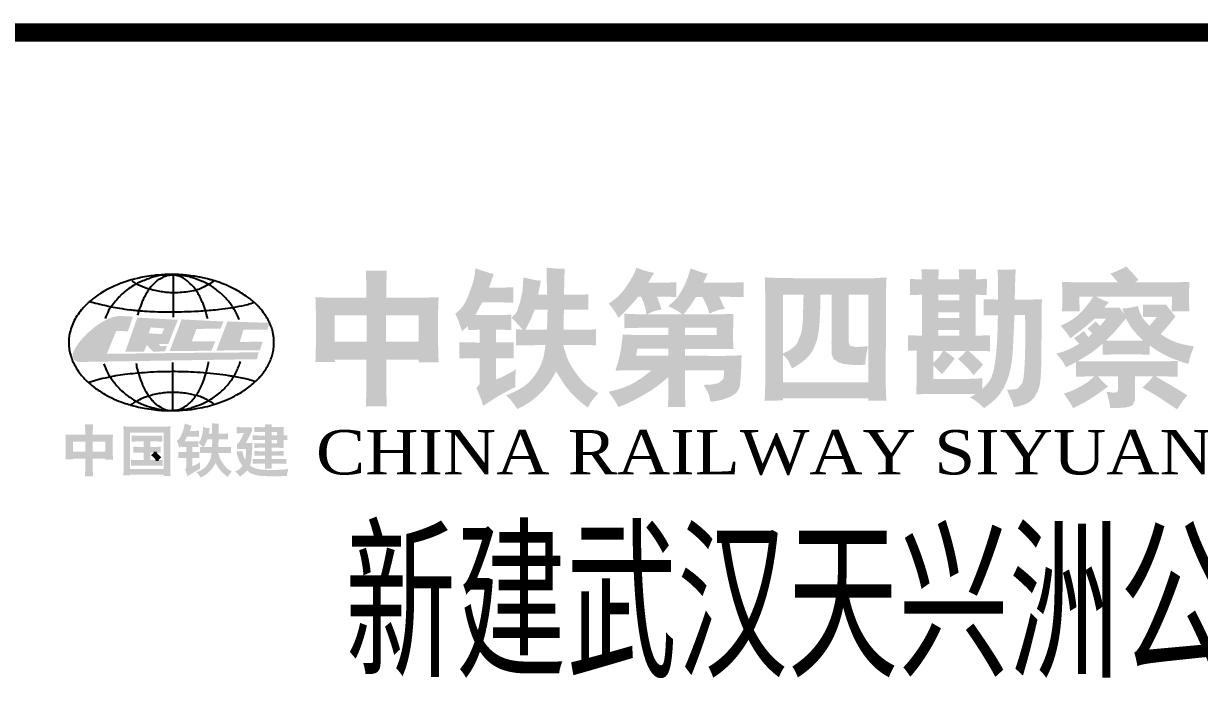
# Model space of a CAD drawing. Header units: millimetres. Extents: x 127 to 2034, y 513 to 812.
# Drawn here: x 1898.25 to 1930.56, y 546.82 to 565.13 of the extents above; entities that cross this region are included whole.
import ezdxf
from ezdxf.enums import TextEntityAlignment as Align

# ---------------------------------------------------------------- set-up
doc = ezdxf.new("R2010")
doc.units = ezdxf.units.MM
doc.layers.add('Title$0$0-CART-SITE', color=140, linetype='Continuous')
doc.styles.add('文字', font='ttt.shx', dxfattribs={"width": 0.8, "bigfont": 'rsdhz.shx'})
doc.styles.add('样式 1', font='TIMES.TTF', dxfattribs={"height": 300})

# ---------------------------------------------------------------- blocks, each defined once
blk = doc.blocks.new('新块6')
at = {"layer": 'Title$0$0-CART-SITE'}
for color, points in [(7, [(36.132, -6.858), (35.664, -6.871), (34.639, -6.87), (34.735, -6.803), (34.642, -6.693), (34.625, -6.675), (34.546, -6.591), (34.4, -6.435), (34.301, -6.486), (34.127, -6.566), (34.075, -6.588), (33.988, -6.622), (33.958, -6.634), (34.014, -6.691), (34.048, -6.728), (34.076, -6.761), (34.128, -6.822), (34.169, -6.871), (33.092, -6.87), (32.718, -6.861), (32.632, -6.858), (32.64, -7.078), (32.642, -7.095), (32.641, -7.463), (32.639, -7.505), (32.637, -7.555), (32.634, -7.604), (32.632, -7.661), (32.632, -7.663), (32.632, -7.667), (33.121, -7.667), (33.111, -7.449), (33.111, -7.268), (35.652, -7.268), (35.652, -7.455), (35.652, -7.459), (35.65, -7.504), (35.647, -7.554), (35.647, -7.563), (35.642, -7.665), (35.642, -7.667), (36.132, -7.667), (36.124, -7.459), (36.124, -7.103)]), (7, [(22.034, -6.864), (21.805, -6.877), (21.57, -6.875), (21.291, -6.874), (21.27, -6.875), (21.259, -6.875), (21.272, -6.853), (21.295, -6.817), (21.32, -6.776), (21.341, -6.743), (21.367, -6.701), (21.403, -6.645), (21.425, -6.61), (21.341, -6.592), (21.281, -6.58), (21.19, -6.554), (21.142, -6.541), (21.117, -6.535), (21.077, -6.519), (20.984, -6.483), (20.937, -6.465), (20.882, -6.615), (20.778, -6.807), (20.59, -7.084), (20.524, -7.158), (20.508, -7.178), (20.488, -7.202), (20.482, -7.208), (20.472, -7.217), (20.456, -7.232), (20.447, -7.24), (20.434, -7.254), (20.427, -7.261), (20.418, -7.269), (20.41, -7.276), (20.396, -7.29), (20.387, -7.298), (20.358, -7.32), (20.352, -7.325), (20.34, -7.334), (20.333, -7.34), (20.33, -7.342), (20.326, -7.346), (20.31, -7.357), (20.297, -7.367), (20.277, -7.381), (20.261, -7.393), (20.224, -7.419), (20.174, -7.456), (20.269, -7.567), (20.337, -7.66), (20.358, -7.69), (20.406, -7.781), (20.446, -7.847), (20.625, -7.674), (20.875, -7.399), (20.984, -7.267), (21.07, -7.266), (21.118, -7.379), (21.134, -7.416), (21.134, -7.417), (21.137, -7.426), (21.142, -7.442), (21.147, -7.458), (21.148, -7.463), (21.152, -7.475), (21.161, -7.505), (21.168, -7.525), (21.172, -7.536), (21.174, -7.544), (21.176, -7.552), (21.177, -7.554), (21.177, -7.555), (21.18, -7.564), (21.182, -7.569), (21.186, -7.585), (21.187, -7.591), (21.204, -7.715), (21.21, -7.75), (21.24, -7.75), (21.306, -7.715), (21.353, -7.691), (21.377, -7.681), (21.419, -7.664), (21.444, -7.658), (21.589, -7.623), (21.63, -7.613), (21.506, -7.265), (21.822, -7.265), (22.014, -7.273), (22.033, -7.274)]), (7, [(23.888, -6.869), (23.476, -6.878), (22.984, -6.879), (22.85, -6.878), (22.778, -6.879), (22.794, -6.845), (22.82, -6.792), (22.845, -6.739), (22.869, -6.691), (22.884, -6.659), (22.888, -6.65), (22.891, -6.644), (22.893, -6.64), (22.895, -6.637), (22.896, -6.634), (22.896, -6.634), (22.87, -6.628), (22.814, -6.616), (22.765, -6.605), (22.731, -6.594), (22.654, -6.57), (22.498, -6.511), (22.429, -6.482), (22.395, -6.587), (22.349, -6.735), (22.312, -6.829), (22.284, -6.901), (22.272, -6.923), (22.252, -6.962), (22.193, -7.078), (22.163, -7.127), (22.089, -7.248), (22.057, -7.287), (21.992, -7.364), (21.959, -7.396), (21.915, -7.433), (21.858, -7.482), (21.826, -7.509), (21.811, -7.524), (21.893, -7.563), (21.948, -7.593), (22.027, -7.629), (22.06, -7.65), (22.106, -7.678), (22.141, -7.708), (22.19, -7.748), (22.238, -7.749), (22.273, -7.703), (22.376, -7.567), (22.419, -7.51), (22.456, -7.461), (22.571, -7.272), (22.749, -7.27), (22.84, -7.441), (22.873, -7.519), (22.892, -7.562), (22.937, -7.71), (22.945, -7.732), (23.059, -7.679), (23.119, -7.656), (23.184, -7.633), (23.269, -7.613), (23.368, -7.6), (23.32, -7.497), (23.213, -7.265), (23.888, -7.272)]), (7, [(34.389, -7.866), (34.341, -7.746), (34.337, -7.739), (34.302, -7.689), (34.215, -7.565), (33.794, -7.565), (33.809, -7.546), (33.918, -7.414), (33.909, -7.411), (33.897, -7.407), (33.875, -7.399), (33.797, -7.369), (33.745, -7.35), (33.578, -7.268), (33.482, -7.268), (33.403, -7.394), (33.307, -7.519), (33.286, -7.546), (33.173, -7.675), (33.065, -7.779), (32.93, -7.883), (32.808, -7.958), (32.778, -7.975), (32.776, -7.977), (32.614, -8.057), (32.601, -8.063), (32.598, -8.064), (32.597, -8.065), (32.688, -8.171), (32.767, -8.268), (32.822, -8.347), (32.862, -8.406), (32.925, -8.362), (33.173, -8.173), (33.295, -8.074), (33.489, -7.907), (33.531, -7.866), (33.842, -7.866), (33.841, -7.866), (33.794, -7.932), (33.765, -7.966), (33.724, -8.015), (33.679, -8.069), (33.678, -8.068), (33.659, -8.049), (33.652, -8.043), (33.633, -8.025), (33.572, -7.966), (33.549, -7.944), (33.519, -7.975), (33.48, -8.015), (33.47, -8.024), (33.438, -8.051), (33.328, -8.143), (33.395, -8.208), (33.462, -8.273), (33.448, -8.287), (33.422, -8.311), (33.381, -8.35), (33.352, -8.376), (33.345, -8.365), (33.232, -8.207), (33.113, -8.304), (32.959, -8.404), (32.96, -8.405), (32.961, -8.406), (32.962, -8.407), (32.976, -8.42), (32.983, -8.427), (32.986, -8.43), (33.022, -8.47), (33.093, -8.549), (33.103, -8.56), (33.097, -8.564), (32.947, -8.65), (32.846, -8.701), (32.799, -8.725), (32.742, -8.745), (32.664, -8.777), (32.479, -8.827), (32.55, -8.916), (32.585, -8.959), (32.602, -8.982), (32.67, -9.073), (32.736, -9.205), (32.751, -9.198), (32.892, -9.127), (33.021, -9.06), (33.061, -9.039), (33.072, -9.033), (33.116, -9.006), (33.302, -8.893), (33.414, -8.823), (33.529, -8.739), (33.602, -8.678), (33.717, -8.584), (33.749, -8.554), (33.836, -8.478), (33.97, -8.343), (34.028, -8.284), (34.132, -8.167)]), (7, [(23.604, -7.738), (23.411, -7.744), (23.256, -7.748), (22.402, -7.749), (22.238, -7.749), (22.19, -7.748), (22.015, -7.748), (21.539, -7.75), (21.268, -7.75), (21.241, -7.75), (21.21, -7.75), (21.036, -7.75), (20.751, -7.739), (20.61, -7.732), (20.61, -7.909), (20.61, -8.131), (21.018, -8.12), (21.815, -8.12), (22.272, -8.12), (22.272, -8.12), (23.147, -8.119), (23.596, -8.128)]), (7, [(35.339, -8.296), (35.189, -8.179), (35.038, -8.061), (35.004, -8.027), (34.97, -7.994), (34.936, -7.961), (34.93, -7.954), (34.922, -7.945), (34.835, -7.828), (34.807, -7.768), (34.755, -7.657), (34.735, -7.589), (34.715, -7.521), (34.651, -7.536), (34.588, -7.552), (34.517, -7.565), (34.446, -7.578), (34.368, -7.583), (34.289, -7.589), (34.341, -7.746), (34.365, -7.806), (34.389, -7.866), (34.397, -7.878), (34.404, -7.891), (34.435, -7.948), (34.504, -8.066), (34.538, -8.115), (34.543, -8.122), (34.568, -8.158), (34.62, -8.223), (34.647, -8.252), (34.666, -8.272), (34.721, -8.331), (34.795, -8.405), (34.869, -8.478), (35.042, -8.605), (35.155, -8.685), (35.262, -8.754), (35.391, -8.831), (35.537, -8.907), (35.729, -8.988), (35.907, -9.052), (36.104, -9.115), (36.136, -8.978), (36.178, -8.839), (36.218, -8.736), (36.252, -8.632), (35.969, -8.577), (35.803, -8.533), (35.637, -8.467), (35.525, -8.409)]), (7, [(35.748, -7.812), (35.746, -7.809), (35.705, -7.757), (35.493, -7.487), (35.085, -7.487), (34.855, -7.479), (34.855, -7.822), (35.24, -7.822), (35.166, -7.915), (35.098, -7.993), (35.038, -8.061), (35.341, -8.297), (35.343, -8.295), (35.35, -8.288), (35.376, -8.257), (35.575, -8.03)]), (1, [(9.365, -8.492), (8.723, -8.488), (8.848, -8.15), (9.509, -8.144), (9.588, -7.947), (8.442, -7.889), (8.111, -8.76), (9.26, -8.75), (9.355, -8.518)]), (1, [(10.593, -8.735), (9.395, -8.746), (9.7, -7.945), (10.847, -7.985), (10.801, -8.174), (10.138, -8.175), (10.036, -8.512), (10.671, -8.497)]), (7, [(21.522, -9.714), (21.551, -9.692), (21.587, -9.664), (21.636, -9.626), (21.759, -9.525), (21.817, -9.478), (21.816, -8.885), (20.927, -8.885), (20.938, -8.834), (20.966, -8.696), (21.816, -8.695), (21.815, -8.316), (21.012, -8.317), (20.79, -8.313), (20.667, -8.309), (20.564, -8.306), (20.536, -8.534), (20.52, -8.652), (20.506, -8.74), (20.489, -8.828), (20.477, -8.897), (20.459, -8.969), (20.421, -9.106), (20.374, -9.251), (20.363, -9.296), (20.745, -9.288), (21.299, -9.287), (21.354, -9.286), (21.295, -9.335), (21.208, -9.406), (21.077, -9.501), (20.978, -9.564), (20.892, -9.62), (20.835, -9.65), (20.733, -9.704), (20.681, -9.723), (20.609, -9.755), (20.525, -9.785), (20.409, -9.822), (20.22, -9.868), (20.174, -9.878), (20.224, -9.952), (20.289, -10.044), (20.361, -10.153), (20.372, -10.169), (20.38, -10.185), (20.409, -10.24), (20.427, -10.272), (20.431, -10.281), (20.436, -10.291), (20.439, -10.295), (20.44, -10.298), (20.442, -10.3), (20.442, -10.3), (20.443, -10.3), (20.483, -10.285), (20.538, -10.264), (20.569, -10.253), (20.609, -10.235), (20.719, -10.186), (20.873, -10.109), (21.023, -10.029), (21.15, -9.956), (21.223, -9.914), (21.37, -9.822), (21.495, -9.736)]), (7, [(22.277, -8.315), (22.277, -8.703), (22.273, -8.882), (22.273, -9.286), (22.273, -9.802), (22.273, -10.005), (22.276, -10.069), (22.277, -10.099), (22.279, -10.144), (22.28, -10.176), (22.281, -10.182), (22.281, -10.187), (22.281, -10.192), (22.283, -10.23), (22.283, -10.234), (22.283, -10.238), (22.283, -10.242), (22.284, -10.246), (22.284, -10.249), (22.286, -10.3), (22.262, -10.3), (22.2, -10.3), (22.026, -10.302), (21.802, -10.3), (21.802, -10.3), (21.802, -10.299), (21.802, -10.298), (21.802, -10.297), (21.803, -10.296), (21.803, -10.295), (21.803, -10.295), (21.803, -10.294), (21.803, -10.293), (21.803, -10.293), (21.803, -10.292), (21.803, -10.29), (21.804, -10.262), (21.809, -10.162), (21.815, -10.042), (21.819, -9.652), (21.817, -9.478), (21.816, -8.885), (21.816, -8.695), (21.815, -8.316), (21.815, -8.12), (22.272, -8.12)]), (7, [(23.592, -8.322), (23.596, -8.128), (23.147, -8.119), (23.146, -8.316), (22.277, -8.315), (22.277, -8.703), (23.405, -8.702), (23.6, -8.703)]), (7, [(33.836, -8.478), (33.749, -8.554), (33.749, -8.861), (33.75, -8.861), (34.068, -8.851), (34.771, -8.852), (35.042, -8.861), (35.042, -8.604), (34.869, -8.478)]), (7, [(23.827, -8.878), (23.25, -8.895), (22.443, -8.885), (22.273, -8.882), (22.273, -9.286), (23.106, -9.286), (23.326, -9.285), (23.348, -9.285), (23.347, -9.287), (23.343, -9.422), (23.334, -9.475), (23.326, -9.526), (23.303, -9.546), (23.23, -9.611), (23.206, -9.634), (23.162, -9.649), (23.105, -9.66), (22.994, -9.68), (22.854, -9.686), (22.785, -9.69), (22.809, -9.731), (22.828, -9.765), (22.848, -9.802), (22.865, -9.832), (22.886, -9.87), (22.895, -9.886), (22.906, -9.911), (22.919, -9.94), (22.927, -9.958), (22.936, -9.994), (22.941, -10.014), (22.953, -10.059), (22.961, -10.092), (22.966, -10.112), (22.976, -10.147), (22.979, -10.158), (23.012, -10.152), (23.042, -10.147), (23.102, -10.137), (23.123, -10.134), (23.175, -10.123), (23.254, -10.108), (23.304, -10.097), (23.33, -10.087), (23.409, -10.058), (23.494, -10.027), (23.542, -10.005), (23.678, -9.915), (23.769, -9.767), (23.781, -9.708), (23.797, -9.558), (23.818, -9.221)]), (7, [(35.138, -9.453), (35.132, -9.461), (35.06, -9.547), (34.999, -9.616), (34.841, -9.763), (34.93, -9.814), (35.116, -9.92), (35.202, -9.971), (35.381, -10.087), (35.763, -10.343), (35.792, -10.363), (35.801, -10.35), (35.805, -10.344), (35.81, -10.336), (35.817, -10.326), (35.955, -10.127), (36.076, -9.975), (36.063, -9.968), (35.855, -9.84), (35.667, -9.727), (35.282, -9.501), (35.2, -9.453), (35.21, -9.453), (35.396, -9.454), (35.806, -9.467), (35.807, -9.03), (35.393, -9.046), (33.05, -9.046), (33.061, -9.039), (33.021, -9.06), (33.021, -9.468), (33.414, -9.453), (33.525, -9.453), (33.364, -9.593), (33.326, -9.622), (33.248, -9.669), (33.144, -9.73), (33.007, -9.804), (32.871, -9.865), (32.682, -9.927), (32.729, -9.996), (32.854, -10.18), (32.889, -10.24), (32.939, -10.329), (32.967, -10.314), (33.028, -10.283), (33.089, -10.252), (33.274, -10.159), (33.377, -10.097), (33.396, -10.084), (33.488, -10.025), (33.554, -9.98), (33.75, -9.842), (33.896, -9.736), (33.794, -9.642), (33.793, -9.641), (33.779, -9.627), (33.768, -9.616), (33.736, -9.586), (33.735, -9.585), (33.732, -9.582), (33.728, -9.577), (33.724, -9.573), (33.719, -9.567), (33.689, -9.533), (33.617, -9.453), (33.62, -9.453), (34.169, -9.453), (34.638, -9.453), (34.638, -9.453)]), (7, [(34.638, -9.453), (34.169, -9.453), (34.169, -9.847), (34.139, -9.893), (34.042, -9.903), (33.852, -9.877), (33.852, -9.877), (33.854, -9.884), (33.888, -9.997), (33.936, -10.174), (33.949, -10.267), (33.958, -10.328), (33.969, -10.328), (34.108, -10.327), (34.159, -10.327), (34.264, -10.32), (34.339, -10.315), (34.341, -10.315), (34.365, -10.311), (34.476, -10.292), (34.479, -10.291), (34.495, -10.284), (34.574, -10.25), (34.638, -10.112)]), (7, [(10.326, -11.055), (10.383, -10.927), (10.36, -10.853), (10.118, -10.853), (9.95, -10.852), (9.95, -11.02), (10.079, -11.017), (10.153, -11.017), (10.092, -11.141), (10.063, -11.196), (10.034, -11.245), (10.014, -11.272), (9.966, -11.317), (9.966, -11.451), (10.208, -11.451), (10.208, -11.493), (10.207, -11.567), (10.201, -11.673), (10.193, -11.728), (10.191, -11.745), (10.17, -11.713), (10.141, -11.644), (10.121, -11.578), (10.114, -11.514), (9.95, -11.514), (9.961, -11.593), (9.982, -11.672), (10.011, -11.751), (10.03, -11.788), (10.053, -11.829), (10.092, -11.889), (10.115, -11.919), (10.071, -11.966), (10.021, -12.013), (9.987, -12.035), (9.919, -12.071), (9.977, -12.13), (10.046, -12.213), (10.081, -12.186), (10.133, -12.146), (10.158, -12.124), (10.237, -12.043), (10.293, -12.088), (10.322, -12.109), (10.365, -12.131), (10.46, -12.165), (10.553, -12.184), (10.64, -12.194), (10.818, -12.202), (10.971, -12.204), (11.012, -12.204), (11.336, -12.197), (11.341, -12.136), (11.351, -12.081), (11.376, -11.999), (11.29, -12.012), (11.169, -12.023), (11.032, -12.03), (10.915, -12.032), (10.744, -12.025), (10.639, -12.018), (10.626, -12.017), (10.56, -12.009), (10.553, -12.007), (10.488, -11.991), (10.426, -11.969), (10.369, -11.939), (10.32, -11.902), (10.33, -11.866), (10.352, -11.779), (10.368, -11.647), (10.372, -11.585), (10.38, -11.47), (10.383, -11.282), (10.293, -11.286), (10.207, -11.286)]), (7, [(7.579, -11.246), (7.778, -11.246), (7.911, -11.253), (7.911, -11.085), (7.769, -11.089), (7.202, -11.089), (7.071, -11.085), (7.071, -11.251), (7.202, -11.246), (7.398, -11.246), (7.398, -11.394), (7.242, -11.394), (7.11, -11.391), (7.11, -11.555), (7.241, -11.551), (7.398, -11.551), (7.398, -11.754), (7.186, -11.754), (7.051, -11.75), (7.051, -11.911), (7.184, -11.907), (7.781, -11.907), (7.922, -11.911), (7.922, -11.75), (7.808, -11.754), (7.808, -11.754), (7.728, -11.754), (7.579, -11.754), (7.579, -11.551), (7.684, -11.551), (7.684, -11.552), (7.753, -11.551), (7.867, -11.557), (7.867, -11.391), (7.769, -11.394), (7.579, -11.394)]), (7, [(7.789, -11.59), (7.775, -11.576), (7.753, -11.551), (7.684, -11.552), (7.684, -11.552), (7.679, -11.556), (7.678, -11.556), (7.678, -11.557), (7.652, -11.581), (7.652, -11.581), (7.599, -11.62), (7.636, -11.653), (7.66, -11.674), (7.696, -11.711), (7.728, -11.754), (7.808, -11.754), (7.834, -11.726), (7.879, -11.678), (7.877, -11.677), (7.871, -11.671), (7.86, -11.659), (7.853, -11.652), (7.85, -11.65), (7.847, -11.646), (7.842, -11.641), (7.838, -11.638)])]:
    blk.add_hatch(color=color, dxfattribs=at).paths.add_polyline_path(points)
h = blk.add_hatch(color=7, dxfattribs=at)
h.paths.add_polyline_path([(13.505, -6.546), (13.517, -7.019), (13.52, -7.292), (12.531, -7.293), (12.118, -7.277), (12.129, -7.67), (12.13, -8.587), (12.118, -9.059), (12.656, -9.059), (12.646, -8.997), (13.52, -8.997), (13.52, -9.822), (13.502, -10.282), (14.08, -10.284), (14.063, -9.838), (14.061, -8.997), (14.956, -8.997), (14.95, -9.065), (15.502, -9.065), (15.488, -8.586), (15.488, -7.675), (15.502, -7.277), (15.072, -7.293), (14.061, -7.293), (14.064, -7.003), (14.077, -6.546)])
h.paths.add_polyline_path([(14.061, -7.78), (14.956, -7.78), (14.956, -8.497), (14.061, -8.497)], flags=16)
h.paths.add_polyline_path([(12.646, -7.78), (13.521, -7.78), (13.521, -8.497), (12.646, -8.497)], flags=16)
h = blk.add_hatch(color=7, dxfattribs=at)
h.paths.add_polyline_path([(17.555, -7.004), (17.323, -7.013), (16.93, -7.014), (16.889, -7.014), (16.935, -6.881), (16.971, -6.77), (17.01, -6.659), (17.016, -6.644), (16.934, -6.62), (16.851, -6.597), (16.774, -6.571), (16.697, -6.548), (16.613, -6.516), (16.562, -6.497), (16.517, -6.479), (16.511, -6.525), (16.5, -6.616), (16.492, -6.662), (16.484, -6.705), (16.473, -6.768), (16.466, -6.804), (16.452, -6.851), (16.435, -6.909), (16.417, -6.967), (16.402, -7.008), (16.339, -7.182), (16.285, -7.311), (16.194, -7.493), (16.131, -7.573), (16.071, -7.644), (15.96, -7.731), (16.039, -7.905), (16.145, -8.209), (16.146, -8.21), (16.314, -8.074), (16.312, -8.18), (16.633, -8.174), (16.634, -8.526), (16.072, -8.517), (16.072, -8.963), (16.086, -8.963), (16.631, -8.959), (16.631, -9.606), (16.624, -9.673), (16.574, -9.734), (16.542, -9.773), (16.684, -10.125), (16.723, -10.268), (16.912, -10.144), (17.123, -10.009), (17.487, -9.81), (17.615, -9.744), (17.613, -9.665), (17.609, -9.504), (17.625, -9.256), (17.522, -9.327), (17.371, -9.407), (17.186, -9.504), (17.079, -9.54), (17.076, -8.957), (17.566, -8.96), (17.568, -8.518), (17.081, -8.52), (17.078, -8.174), (17.496, -8.177), (17.498, -7.756), (17.282, -7.769), (16.773, -7.769), (16.513, -7.769), (16.699, -7.42), (17.214, -7.421), (17.555, -7.431)])
h.paths.add_polyline_path([(19.617, -7.2), (19.428, -7.21), (18.945, -7.208), (18.953, -6.986), (18.961, -6.66), (18.965, -6.495), (18.887, -6.493), (18.82, -6.492), (18.751, -6.49), (18.635, -6.483), (18.513, -6.469), (18.473, -6.465), (18.473, -6.547), (18.473, -6.702), (18.474, -6.868), (18.486, -7.206), (18.239, -7.205), (18.267, -7.061), (18.314, -6.821), (18.272, -6.819), (18.174, -6.812), (18.059, -6.788), (17.831, -6.734), (17.83, -6.738), (17.83, -6.75), (17.83, -6.75), (17.83, -6.752), (17.828, -6.781), (17.823, -6.862), (17.819, -6.928), (17.807, -7.108), (17.741, -7.415), (17.671, -7.632), (17.642, -7.684), (17.62, -7.723), (17.607, -7.737), (17.511, -7.846), (17.581, -7.919), (17.689, -8.031), (17.773, -8.13), (17.808, -8.17), (17.624, -8.16), (17.626, -8.602), (18.43, -8.595), (18.442, -8.594), (18.419, -8.738), (18.396, -8.87), (18.373, -8.979), (18.313, -9.138), (18.276, -9.209), (18.229, -9.299), (18.205, -9.335), (18.134, -9.446), (17.979, -9.624), (17.842, -9.737), (17.636, -9.857), (17.432, -9.95), (17.353, -9.969), (17.406, -10.025), (17.452, -10.068), (17.49, -10.113), (17.549, -10.187), (17.573, -10.216), (17.615, -10.281), (17.656, -10.344), (17.662, -10.352), (17.667, -10.35), (17.67, -10.349), (17.676, -10.346), (17.683, -10.343), (17.689, -10.34), (17.692, -10.339), (17.702, -10.334), (17.705, -10.333), (17.717, -10.327), (17.733, -10.319), (17.736, -10.318), (17.741, -10.315), (17.75, -10.311), (17.783, -10.293), (17.877, -10.245), (17.937, -10.206), (17.998, -10.167), (18.051, -10.134), (18.122, -10.077), (18.152, -10.051), (18.214, -9.998), (18.232, -9.983), (18.251, -9.963), (18.267, -9.948), (18.301, -9.913), (18.327, -9.888), (18.366, -9.847), (18.388, -9.824), (18.431, -9.773), (18.486, -9.706), (18.512, -9.676), (18.527, -9.653), (18.59, -9.565), (18.631, -9.493), (18.687, -9.397), (18.728, -9.319), (18.784, -9.407), (18.857, -9.521), (18.965, -9.688), (18.987, -9.722), (19.075, -9.829), (19.127, -9.896), (19.284, -10.055), (19.406, -10.16), (19.569, -10.291), (19.602, -10.315), (19.606, -10.309), (19.615, -10.293), (19.623, -10.278), (19.641, -10.246), (19.658, -10.215), (19.665, -10.201), (19.674, -10.188), (19.708, -10.14), (19.762, -10.065), (19.785, -10.04), (19.808, -10.013), (19.834, -9.983), (19.852, -9.963), (19.876, -9.933), (19.889, -9.917), (19.874, -9.907), (19.825, -9.876), (19.699, -9.798), (19.68, -9.788), (19.669, -9.779), (19.623, -9.744), (19.562, -9.699), (19.549, -9.686), (19.521, -9.657), (19.448, -9.584), (19.426, -9.559), (19.371, -9.49), (19.306, -9.406), (19.232, -9.301), (19.157, -9.188), (19.125, -9.129), (19.096, -9.085), (19.049, -8.98), (19.034, -8.949), (19.023, -8.916), (18.991, -8.814), (18.943, -8.661), (18.925, -8.593), (18.995, -8.594), (19.312, -8.595), (19.697, -8.597), (19.827, -8.603), (19.827, -8.584), (19.827, -8.161), (19.733, -8.166), (19.593, -8.173), (19.461, -8.172), (19.126, -8.173), (18.936, -8.174), (18.945, -7.623), (19.148, -7.623), (19.378, -7.623), (19.491, -7.623), (19.617, -7.625)])
h.paths.add_polyline_path([(18.141, -7.621), (18.496, -7.622), (18.481, -8.171), (17.884, -8.171), (17.938, -8.073), (17.992, -7.973), (18.031, -7.9), (18.08, -7.782), (18.126, -7.66)], flags=16)
h = blk.add_hatch(color=7, dxfattribs=at)
h.paths.add_polyline_path([(25.287, -6.755), (24.856, -6.75), (24.632, -6.742), (24.466, -6.733), (24.477, -7.167), (24.479, -7.218), (24.484, -9.087), (24.482, -9.581), (24.462, -10.129), (24.963, -10.116), (24.964, -10.058), (27.305, -10.06), (27.309, -10.126), (27.806, -10.126), (27.8, -10.011), (27.783, -9.563), (27.792, -8.617), (27.793, -7.867), (27.794, -7.509), (27.799, -7.045), (27.809, -6.734), (27.417, -6.76), (26.514, -6.758)])
h.paths.add_polyline_path([(25.531, -7.208), (25.519, -7.643), (25.511, -7.911), (25.502, -8.029), (25.477, -8.212), (25.442, -8.332), (25.364, -8.52), (25.324, -8.583), (25.273, -8.642), (25.192, -8.702), (25.151, -8.733), (25.124, -8.748), (25.075, -8.773), (24.964, -8.828), (24.965, -8.867), (25.016, -8.916), (25.06, -8.959), (25.075, -8.973), (25.098, -9.009), (25.11, -9.028), (25.114, -9.032), (25.173, -9.152), (25.214, -9.237), (25.287, -9.196), (25.401, -9.124), (25.485, -9.065), (25.577, -8.992), (25.661, -8.91), (25.715, -8.84), (25.766, -8.773), (25.794, -8.719), (25.83, -8.64), (25.86, -8.563), (25.904, -8.437), (25.927, -8.328), (25.938, -8.268), (25.954, -8.153), (25.963, -8.059), (25.966, -8.025), (25.973, -7.913), (25.986, -7.657), (25.992, -7.454), (25.994, -7.207), (26.301, -7.207), (26.303, -7.917), (26.298, -8.542), (26.3, -8.808), (26.301, -8.84), (26.356, -8.983), (26.507, -9.078), (26.631, -9.112), (26.697, -9.119), (26.809, -9.135), (26.962, -9.141), (27.126, -9.139), (27.222, -9.136), (27.226, -9.109), (27.228, -9.08), (27.232, -9.041), (27.238, -8.976), (27.241, -8.962), (27.242, -8.953), (27.244, -8.939), (27.245, -8.929), (27.246, -8.92), (27.251, -8.889), (27.253, -8.877), (27.255, -8.863), (27.256, -8.854), (27.257, -8.848), (27.259, -8.835), (27.262, -8.821), (27.267, -8.797), (27.273, -8.767), (27.283, -8.722), (27.291, -8.677), (27.301, -8.627), (27.278, -8.629), (27.234, -8.632), (27.185, -8.636), (27.152, -8.638), (27.125, -8.64), (27.084, -8.642), (27.014, -8.644), (26.97, -8.646), (26.953, -8.645), (26.948, -8.644), (26.906, -8.635), (26.844, -8.621), (26.805, -8.613), (26.804, -8.608), (26.772, -8.522), (26.767, -8.508), (26.768, -8.443), (26.768, -8.353), (26.769, -8.16), (26.77, -7.854), (26.767, -7.205), (27.31, -7.207), (27.309, -7.219), (27.31, -7.286), (27.31, -7.367), (27.309, -7.459), (27.309, -7.562), (27.309, -7.636), (27.308, -7.763), (27.309, -8.653), (27.309, -9.615), (27.309, -9.616), (24.963, -9.616), (24.963, -8.731), (24.963, -7.206)], flags=16)
h = blk.add_hatch(color=7, dxfattribs=at)
h.paths.add_polyline_path([(30.567, -6.778), (30.263, -6.786), (30.274, -6.514), (29.796, -6.514), (29.808, -6.786), (29.312, -6.787), (29.237, -6.786), (29.238, -6.705), (29.246, -6.513), (28.77, -6.514), (28.781, -6.787), (28.452, -6.779), (28.453, -7.22), (28.467, -7.22), (28.782, -7.21), (28.782, -8.333), (28.637, -8.333), (28.397, -8.324), (28.397, -8.751), (28.44, -8.75), (28.636, -8.743), (28.636, -9.145), (28.635, -9.673), (28.628, -9.949), (28.935, -9.941), (30.259, -9.941), (30.257, -9.943), (30.107, -10.035), (30.107, -10.036), (30.11, -10.038), (30.227, -10.107), (30.333, -10.185), (30.494, -10.328), (30.681, -10.191), (30.711, -10.162), (30.723, -10.152), (30.748, -10.129), (30.816, -10.067), (30.88, -9.993), (30.924, -9.94), (30.94, -9.916), (30.974, -9.864), (31.012, -9.806), (31.03, -9.772), (31.052, -9.725), (31.077, -9.674), (31.097, -9.627), (31.112, -9.596), (31.116, -9.586), (31.12, -9.577), (31.125, -9.562), (31.175, -9.422), (31.217, -9.244), (31.256, -9.003), (31.272, -8.85), (31.279, -8.752), (31.282, -8.71), (31.285, -8.666), (31.286, -8.643), (31.327, -7.772), (31.616, -7.772), (31.617, -7.8), (31.618, -7.827), (31.624, -8.072), (31.627, -8.436), (31.612, -8.98), (31.597, -9.283), (31.59, -9.344), (31.584, -9.399), (31.572, -9.506), (31.536, -9.648), (31.425, -9.783), (31.331, -9.814), (31.237, -9.819), (31.118, -9.825), (31.125, -9.84), (31.205, -10.009), (31.258, -10.137), (31.309, -10.3), (31.388, -10.288), (31.394, -10.286), (31.402, -10.284), (31.447, -10.273), (31.534, -10.249), (31.581, -10.237), (31.59, -10.235), (31.611, -10.224), (31.739, -10.162), (31.755, -10.148), (31.78, -10.126), (31.811, -10.098), (31.843, -10.068), (31.876, -10.024), (31.902, -9.977), (31.966, -9.865), (31.989, -9.794), (32.02, -9.694), (32.036, -9.577), (32.049, -9.446), (32.059, -9.229), (32.068, -8.462), (32.071, -8.384), (32.072, -7.641), (32.08, -7.334), (31.779, -7.344), (31.333, -7.344), (31.343, -6.911), (31.349, -6.736), (31.359, -6.511), (31.341, -6.513), (31.325, -6.514), (31.278, -6.518), (31.261, -6.519), (31.191, -6.521), (31.007, -6.524), (30.864, -6.521), (30.865, -6.569), (30.877, -6.859), (30.874, -7.186), (30.871, -7.344), (30.674, -7.339), (30.482, -7.333), (30.482, -7.782), (30.871, -7.772), (30.871, -7.792), (30.869, -7.854), (30.864, -8.061), (30.861, -8.201), (30.852, -8.429), (30.85, -8.483), (30.849, -8.492), (30.849, -8.5), (30.818, -8.872), (30.814, -8.9), (30.805, -8.974), (30.787, -9.107), (30.743, -9.33), (30.693, -9.484), (30.642, -9.572), (30.62, -9.609), (30.568, -9.67), (30.476, -9.769), (30.442, -9.806), (30.442, -9.791), (30.442, -9.51), (30.092, -9.524), (29.097, -9.524), (29.097, -9.16), (29.1, -9.163), (29.102, -9.165), (29.106, -9.168), (29.11, -9.173), (29.121, -9.184), (29.153, -9.216), (29.209, -9.271), (29.292, -9.353), (29.332, -9.394), (29.357, -9.366), (29.523, -9.176), (29.684, -8.964), (29.414, -8.757), (29.362, -8.757), (29.35, -8.775), (29.297, -8.861), (29.227, -8.953), (29.213, -8.971), (29.209, -8.976), (29.201, -8.983), (29.18, -9.002), (29.169, -9.012), (29.152, -9.028), (29.14, -9.039), (29.132, -9.047), (29.122, -9.056), (29.113, -9.064), (29.105, -9.071), (29.098, -9.078), (29.097, -8.757), (29.999, -8.757), (29.999, -8.758), (29.949, -8.811), (29.906, -8.858), (29.822, -8.934), (29.787, -8.965), (29.773, -8.978), (29.824, -9.023), (29.917, -9.106), (29.988, -9.175), (30.1, -9.299), (30.147, -9.354), (30.162, -9.372), (30.188, -9.401), (30.207, -9.424), (30.264, -9.353), (30.305, -9.306), (30.349, -9.259), (30.379, -9.228), (30.464, -9.134), (30.342, -9.011), (30.237, -8.913), (30.169, -8.85), (30.102, -8.789), (30.067, -8.757), (30.39, -8.757), (30.653, -8.765), (30.653, -8.324), (30.391, -8.334), (30.263, -8.334), (30.263, -7.21), (30.566, -7.22)])
h.paths.add_polyline_path([(29.808, -7.21), (29.808, -7.364), (29.236, -7.364), (29.236, -7.21)], flags=17)
h.paths.add_polyline_path([(29.808, -7.695), (29.808, -7.848), (29.236, -7.848), (29.236, -7.695)], flags=16)
h.paths.add_polyline_path([(29.808, -8.179), (29.808, -8.334), (29.236, -8.334), (29.236, -8.179)], flags=16)
h = blk.add_hatch(color=1, dxfattribs=at)
edge = h.paths.add_edge_path()
edge.add_line((6.762, -7.796), (6.718, -7.794))
edge.add_line((6.718, -7.794), (6.663, -7.802))
edge.add_ellipse((6.872, -8.882), major_axis=(-0.778, 0.778), ratio=1, start_angle=-34.0611, end_angle=-24.7549)
edge.add_ellipse((6.985, -9.17), major_axis=(0.996, 0.996), ratio=1, start_angle=65.5169, end_angle=68.4155)
edge.add_ellipse((7.047, -9.3), major_axis=(1.098, 1.098), ratio=1, start_angle=68.6167, end_angle=74.2093)
edge.add_ellipse((7.026, -9.292), major_axis=(1.086, 1.086), ratio=1, start_angle=73.6753, end_angle=78.2673)
edge.add_ellipse((7.744, -10.387), major_axis=(2.012, 2.012), ratio=1, start_angle=78.2673, end_angle=81.5166)
edge.add_ellipse((2.439, -3.935), major_axis=(-3.898, 3.898), ratio=1, start_angle=174.4753, end_angle=175.9333, ccw=False)
edge.add_ellipse((7.19, -9.671), major_axis=(1.368, 1.368), ratio=1, start_angle=85.1046, end_angle=90.0527)
edge.add_ellipse((6.904, -9.452), major_axis=(1.116, 1.116), ratio=1, start_angle=88.3121, end_angle=94.3518)
edge.add_ellipse((8.006, -10.414), major_axis=(2.151, 2.151), ratio=1, start_angle=94.131, end_angle=96.5732)
edge.add_ellipse((6.623, -9.31), major_axis=(0.899, 0.899), ratio=1, start_angle=96.8134, end_angle=103.9051)
edge.add_ellipse((6.062, -9.004), major_axis=(-0.448, 0.448), ratio=1, start_angle=11.4217, end_angle=22.3181)
edge.add_ellipse((5.834, -8.927), major_axis=(0.279, 0.279), ratio=1, start_angle=109.7679, end_angle=119.5504)
edge.add_ellipse((5.659, -8.875), major_axis=(-0.15, 0.15), ratio=1, start_angle=30.562, end_angle=42.069)
edge.add_ellipse((5.518, -8.888), major_axis=(-0.0529, 0.0529), ratio=1, start_angle=26.1734, end_angle=67.5133)
edge.add_ellipse((5.661, -8.861), major_axis=(-0.155, 0.155), ratio=1, start_angle=59.8522, end_angle=72.7691)
edge.add_ellipse((5.669, -8.857), major_axis=(0.161, 0.161), ratio=1, start_angle=162.7691, end_angle=175.441)
edge.add_ellipse((5.573, -8.939), major_axis=(0.0723, 0.0723), ratio=1, start_angle=175.441, end_angle=192.7359)
edge.add_ellipse((5.831, -8.531), major_axis=(0.413, 0.413), ratio=1, start_angle=192.7359, end_angle=199.9314)
edge.add_line((5.583, -9.06), (10.511, -8.982))
edge.add_line((10.511, -8.982), (10.556, -8.797))
edge.add_line((10.556, -8.797), (9.319, -8.802))
edge.add_line((9.319, -8.802), (6.982, -8.829))
edge.add_line((6.982, -8.829), (6.384, -8.836))
edge.add_line((6.384, -8.836), (6.645, -8.206))
edge.add_line((6.645, -8.206), (6.964, -8.216))
edge.add_line((6.964, -8.216), (7.067, -7.912))
edge.add_line((7.067, -7.912), (7.103, -7.812))
edge.add_line((7.103, -7.812), (6.765, -7.796))
edge.add_ellipse((6.721, -7.942), major_axis=(0.108, 0.108), ratio=0.999973, start_angle=28.3969, end_angle=28.6139)
edge.add_line((6.764, -7.796), (6.762, -7.796))
h = blk.add_hatch(color=1, dxfattribs=at)
h.paths.add_polyline_path([(6.892, -8.778), (7.406, -8.772), (7.483, -8.594), (7.661, -8.778), (7.984, -8.766), (8.034, -8.623), (7.857, -8.626), (7.82, -8.569), (8.074, -8.562), (8.339, -7.9), (7.223, -7.839)])
h.paths.add_polyline_path([(7.536, -8.271), (7.591, -8.109), (7.956, -8.137), (7.896, -8.294)], flags=16)
h = blk.add_hatch(color=7, dxfattribs=at)
h.paths.add_polyline_path([(5.999, -11.061), (5.999, -10.964), (6.006, -10.774), (5.786, -10.774), (5.786, -10.774), (5.792, -10.964), (5.792, -11.061), (5.413, -11.061), (5.356, -11.059), (5.317, -11.057), (5.306, -11.057), (5.266, -11.055), (5.253, -11.055), (5.258, -11.21), (5.258, -11.555), (5.253, -11.739), (5.46, -11.739), (5.456, -11.715), (5.792, -11.715), (5.792, -12.029), (5.786, -12.209), (6.006, -12.209), (5.999, -12.029), (5.999, -11.715), (6.343, -11.715), (6.341, -11.742), (6.553, -11.742), (6.548, -11.555), (6.548, -11.209), (6.553, -11.055), (6.387, -11.061)])
h.paths.add_polyline_path([(6.343, -11.248), (6.343, -11.524), (5.999, -11.524), (5.999, -11.248)], flags=16)
h.paths.add_polyline_path([(5.792, -11.248), (5.792, -11.524), (5.456, -11.524), (5.456, -11.248)], flags=16)
h = blk.add_hatch(color=7, dxfattribs=at)
h.paths.add_polyline_path([(6.994, -10.837), (6.841, -10.832), (6.846, -10.995), (6.846, -12.007), (6.841, -12.182), (7.026, -12.182), (7.026, -12.161), (7.948, -12.161), (7.948, -12.193), (8.136, -12.193), (8.131, -12.018), (8.131, -10.995), (8.136, -10.832), (7.985, -10.837)])
h.paths.add_polyline_path([(7.948, -11.002), (7.948, -11.999), (7.026, -11.999), (7.026, -11.002)], flags=16)
h.paths.add_polyline_path([(7.769, -11.089), (7.911, -11.085), (7.911, -11.253), (7.778, -11.246), (7.579, -11.246), (7.579, -11.394), (7.769, -11.394), (7.867, -11.391), (7.867, -11.557), (7.753, -11.551), (7.775, -11.576), (7.789, -11.59), (7.838, -11.638), (7.842, -11.641), (7.847, -11.646), (7.85, -11.65), (7.853, -11.652), (7.86, -11.659), (7.871, -11.671), (7.877, -11.677), (7.879, -11.678), (7.834, -11.726), (7.808, -11.754), (7.808, -11.754), (7.922, -11.75), (7.922, -11.911), (7.781, -11.907), (7.184, -11.907), (7.051, -11.911), (7.051, -11.75), (7.186, -11.754), (7.398, -11.754), (7.398, -11.551), (7.241, -11.551), (7.11, -11.555), (7.11, -11.391), (7.242, -11.394), (7.398, -11.394), (7.398, -11.246), (7.202, -11.246), (7.071, -11.251), (7.071, -11.085), (7.202, -11.089)], flags=0)
h.paths.add_polyline_path([(7.684, -11.551), (7.684, -11.552), (7.679, -11.556), (7.678, -11.556), (7.678, -11.557), (7.652, -11.581), (7.652, -11.581), (7.599, -11.62), (7.636, -11.653), (7.66, -11.674), (7.696, -11.711), (7.728, -11.754), (7.579, -11.754), (7.579, -11.551)], flags=0)
h = blk.add_hatch(color=7, dxfattribs=at)
h.paths.add_polyline_path([(8.754, -11.112), (8.922, -11.116), (8.922, -10.951), (8.8, -10.955), (8.666, -10.955), (8.713, -10.813), (8.697, -10.809), (8.643, -10.793), (8.603, -10.779), (8.57, -10.768), (8.544, -10.758), (8.541, -10.757), (8.539, -10.756), (8.524, -10.75), (8.515, -10.817), (8.501, -10.882), (8.493, -10.911), (8.485, -10.937), (8.463, -10.997), (8.446, -11.04), (8.435, -11.066), (8.434, -11.069), (8.428, -11.081), (8.417, -11.103), (8.396, -11.143), (8.367, -11.181), (8.36, -11.187), (8.307, -11.231), (8.333, -11.283), (8.336, -11.29), (8.352, -11.335), (8.38, -11.415), (8.39, -11.407), (8.391, -11.406), (8.444, -11.361), (8.444, -11.403), (8.514, -11.4), (8.568, -11.4), (8.568, -11.536), (8.491, -11.536), (8.352, -11.533), (8.352, -11.704), (8.473, -11.701), (8.568, -11.701), (8.568, -11.944), (8.559, -11.986), (8.534, -12.014), (8.586, -12.15), (8.603, -12.205), (8.661, -12.166), (8.727, -12.123), (8.78, -12.092), (8.824, -12.067), (8.885, -12.034), (8.946, -12.004), (8.942, -11.95), (8.943, -11.933), (8.943, -11.892), (8.949, -11.815), (8.941, -11.82), (8.902, -11.845), (8.874, -11.862), (8.868, -11.865), (8.806, -11.898), (8.764, -11.916), (8.737, -11.928), (8.737, -11.701), (8.815, -11.701), (8.888, -11.703), (8.926, -11.704), (8.926, -11.533), (8.812, -11.536), (8.737, -11.536), (8.737, -11.4), (8.806, -11.4), (8.853, -11.402), (8.896, -11.403), (8.899, -11.403), (8.899, -11.241), (8.807, -11.245), (8.52, -11.245), (8.529, -11.229), (8.542, -11.207), (8.568, -11.158), (8.572, -11.151), (8.581, -11.133), (8.592, -11.111)])
h.paths.add_polyline_path([(9.184, -11.029), (9.214, -10.881), (9.17, -10.877), (9.15, -10.875), (9.117, -10.869), (9.044, -10.852), (9.036, -10.85), (9.032, -10.849), (9.027, -10.848), (9.023, -10.949), (9.015, -11.014), (8.996, -11.101), (8.97, -11.184), (8.944, -11.231), (8.905, -11.276), (8.934, -11.305), (8.972, -11.346), (9.02, -11.4), (8.948, -11.397), (8.948, -11.566), (9.045, -11.562), (9.263, -11.562), (9.236, -11.712), (9.199, -11.8), (9.139, -11.896), (9.092, -11.951), (9.045, -11.991), (8.984, -12.031), (8.922, -12.062), (8.845, -12.092), (8.886, -12.134), (8.923, -12.179), (8.962, -12.239), (9.052, -12.192), (9.107, -12.157), (9.129, -12.141), (9.18, -12.098), (9.236, -12.041), (9.288, -11.98), (9.305, -11.956), (9.336, -11.906), (9.372, -11.841), (9.382, -11.856), (9.451, -11.965), (9.491, -12.02), (9.532, -12.068), (9.59, -12.127), (9.639, -12.169), (9.666, -12.19), (9.708, -12.224), (9.732, -12.18), (9.748, -12.156), (9.763, -12.136), (9.818, -12.071), (9.738, -12.022), (9.689, -11.989), (9.619, -11.911), (9.556, -11.821), (9.514, -11.754), (9.492, -11.707), (9.468, -11.637), (9.447, -11.562), (9.711, -11.562), (9.794, -11.566), (9.794, -11.396), (9.705, -11.4), (9.451, -11.4), (9.455, -11.188), (9.631, -11.188), (9.715, -11.191), (9.715, -11.025), (9.634, -11.029), (9.455, -11.029), (9.455, -11.018), (9.461, -10.85), (9.464, -10.756), (9.415, -10.756), (9.349, -10.752), (9.274, -10.745), (9.278, -11.029)])
h.paths.add_polyline_path([(9.148, -11.187), (9.283, -11.187), (9.277, -11.4), (9.047, -11.4), (9.055, -11.386), (9.063, -11.371), (9.102, -11.299), (9.131, -11.231)], flags=16)
h = blk.add_hatch(color=7, dxfattribs=at)
h.paths.add_polyline_path([(10.733, -11.082), (10.55, -11.082), (10.389, -11.078), (10.389, -11.209), (10.53, -11.206), (10.732, -11.206), (10.732, -11.298), (10.577, -11.298), (10.437, -11.294), (10.437, -11.423), (10.573, -11.42), (10.732, -11.42), (10.732, -11.513), (10.56, -11.513), (10.437, -11.509), (10.437, -11.641), (10.562, -11.637), (10.732, -11.637), (10.732, -11.729), (10.537, -11.729), (10.389, -11.725), (10.389, -11.861), (10.53, -11.857), (10.732, -11.857), (10.728, -11.997), (10.918, -11.997), (10.915, -11.857), (11.167, -11.857), (11.315, -11.863), (11.315, -11.725), (11.174, -11.729), (10.915, -11.729), (10.915, -11.637), (11.105, -11.637), (11.243, -11.641), (11.243, -11.509), (11.112, -11.513), (10.915, -11.513), (10.915, -11.42), (11.094, -11.42), (11.246, -11.423), (11.243, -11.331), (11.243, -11.206), (11.344, -11.209), (11.344, -11.078), (11.243, -11.081), (11.243, -10.964), (11.247, -10.889), (11.249, -10.847), (11.108, -10.852), (10.915, -10.852), (10.916, -10.813), (10.918, -10.774), (10.728, -10.774), (10.732, -10.852), (10.678, -10.853), (10.632, -10.853), (10.556, -10.851), (10.509, -10.849), (10.456, -10.845), (10.437, -10.844), (10.437, -10.987), (10.733, -10.987)])
h.paths.add_polyline_path([(10.915, -11.206), (11.062, -11.206), (11.062, -11.298), (10.915, -11.298)], flags=16)
h.paths.add_polyline_path([(10.915, -11.081), (10.915, -10.987), (11.062, -10.987), (11.062, -11.081)], flags=16)
at = {"layer": 'Title$0$0-CART-SITE', "color": 5}
for p, q in [((8.209, -6.656), (8.207, -7.826)), ((10.022, -7.894), (10.022, -7.894)), ((8.201, -10.397), (8.201, -9.075))]:
    blk.add_line(p, q, dxfattribs=at)
at = {"layer": 'Title$0$0-CART-SITE', "color": 7}
for p, q in [((7.681, -11.552), (7.753, -11.551)), ((7.728, -11.754), (7.808, -11.754))]:
    blk.add_line(p, q, dxfattribs=at)
at = {"layer": 'Title$0$0-CART-SITE', "color": 5}
for centre, radius, start, end in [((8.225, -10.917), 4.276, 104.3133, 107.4287), ((7.973, -9.926), 3.253, 100.7412, 104.3133), ((10.965, -15.974), 9.822, 109.9139, 111.9399), ((8.33, -11.81), 5.171, 98.1338, 100.7412), ((7.993, -9.454), 2.79, 94.5843, 98.1338), ((7.984, -7.745), 1.07, 97.1907, 109.9139), ((8.083, -7.224), 0.507, 118.8834, 129.2167), ((8.403, -14.568), 7.921, 93.047, 94.5843), ((8.7, -8.341), 1.783, 113.3795, 118.8834), ((8.158, -9.126), 2.462, 88.8143, 97.1907), ((8.103, -8.92), 2.265, 90.1721, 93.047), ((8.116, -6.992), 0.313, 97.9171, 113.3795), ((8.186, -7.493), 0.819, 88.3703, 97.9171), ((8.142, -22.133), 15.478, 89.7019, 90.1721), ((8.053, -7.69), 1.037, 69.1132, 81.3286), ((8.17, -9.146), 2.482, 82.0995, 89.0817), ((8.213, -8.523), 1.868, 88.3483, 89.7019), ((8.032, -14.808), 8.155, 88.1178, 88.3483), ((8.036, -14.684), 8.031, 87.8856, 88.1178), ((8.267, -8.413), 1.757, 86.6271, 87.8856), ((7.432, -22.585), 15.953, 86.2095, 86.6271), ((8.261, -7.144), 0.452, 50.5725, 69.1132), ((8.301, -9.467), 2.806, 83.0025, 86.2095), ((8.369, -7.712), 1.034, 71.2705, 82.0995), ((8.016, -11.792), 5.148, 80.6351, 83.0025), ((5.163, -17.166), 11.016, 69.6746, 71.2705), ((8.344, -9.802), 3.132, 78.2039, 80.6351), ((7.972, -11.583), 4.951, 76.2704, 78.2039), ((8.536, -9.276), 2.576, 73.6144, 76.2704), ((7.378, -8.956), 2.129, 118.562, 124.2509), ((7.817, -9.764), 3.049, 113.8087, 118.562), ((8.197, -10.624), 3.989, 110.8519, 113.8087), ((7.836, -9.677), 2.976, 107.4287, 110.8519), ((8.239, -8.79), 2.15, 124.1008, 129.4476), ((8.172, -8.69), 2.03, 118.5981, 124.1008), ((8.125, -5.483), 1.702, 231.5979, 235.4265), ((7.324, -6.646), 0.29, 235.4265, 244.715), ((7.636, -7.707), 0.91, 111.9399, 118.5981), ((8.803, -3.514), 3.754, 244.715, 248.4201), ((7.884, -5.837), 1.255, 248.4201, 254.8297), ((9.383, -8.354), 2.246, 144.4491, 149.0265), ((8.383, -7.64), 1.017, 136.4228, 144.4491), ((8.487, -3.614), 3.558, 254.8297, 258.0823), ((8.561, -7.809), 1.262, 129.2167, 136.4228), ((8.246, -4.757), 2.391, 258.0823, 262.0504), ((6.327, -9.496), 3.498, 47.0856, 50.5725), ((8.249, -4.507), 2.639, 276.6333, 281.4732), ((8.371, -7.298), 0.496, 37.8192, 47.0856), ((6.833, -8.492), 2.444, 33.3476, 37.8192), ((8.611, -6.29), 0.82, 281.4732, 290.1624), ((8.588, -6.227), 0.888, 290.1624, 295.6142), ((6.426, -1.717), 5.889, 295.6142, 297.7301), ((8.728, -7.542), 0.754, 63.5704, 69.6746), ((7.957, -9.094), 2.487, 58.7228, 63.5704), ((7.934, -4.586), 2.647, 297.7301, 301.268), ((8.412, -8.345), 1.61, 52.697, 58.7228), ((7.507, -12.773), 6.222, 71.9056, 73.6144), ((9.283, -6.808), 0.0481, 301.268, 327.7514), ((9.32, -6.831), 0.00497, 327.7514, 343.0937), ((9.081, -6.758), 0.254, 343.0937, 345.2329), ((7.878, -9.045), 2.49, 48.6738, 52.697), ((8.588, -9.467), 2.743, 67.126, 71.9056), ((8.398, -9.916), 3.231, 62.7226, 67.126), ((8.554, -9.615), 2.892, 58.9028, 62.7226), ((7.375, -9.07), 2.22, 131.0622, 132.9983), ((7.363, -9.056), 2.202, 127.2626, 131.0622), ((8.309, 0.811), 8.548, 253.7481, 255.2363), ((8.151, -10.092), 3.504, 124.2509, 127.2626), ((11.111, -11.162), 5.86, 138.0664, 141.8224), ((7.581, -7.99), 1.115, 129.4476, 138.0664), ((14.238, -10.118), 7.396, 158.6728, 160.4606), ((9.352, -8.21), 2.151, 155.3573, 158.6728), ((8.464, -7.803), 1.174, 149.0265, 155.3573), ((8.374, -3.841), 3.316, 262.0504, 264.9189), ((8.256, -5.166), 1.986, 264.9189, 268.6261), ((8.244, -5.663), 1.488, 268.6261, 273.633), ((8.076, -3.014), 4.142, 273.633, 276.6333), ((7.98, -7.737), 1.07, 26.5894, 33.3476), ((5.623, -8.916), 3.706, 23.6809, 26.5894), ((7.832, -7.948), 1.294, 18.7579, 23.6809), ((8.51, -8.327), 1.534, 43.5472, 48.6738), ((7.865, -8.939), 2.423, 39.7901, 43.5472), ((8.564, -8.357), 1.514, 35.0364, 39.7901), ((8.461, -9.768), 3.07, 55.1956, 58.9028), ((8.813, -9.262), 2.454, 52.0421, 55.1956), ((9.126, -3.969), 3.685, 287.8679, 290.7375), ((8.7, -9.407), 2.638, 49.0007, 52.0421), ((9.466, -8.525), 1.47, 42.0735, 49.0007), ((7.823, -9.326), 2.729, 141.331, 145.8676), ((6.617, -8.361), 1.184, 134.4421, 141.331), ((8.583, -10.366), 3.992, 132.9983, 134.4421), ((6.954, -4.328), 3.233, 255.2363, 257.6562), ((35.113, 124.348), 134.955, 257.65621, 257.75001), ((8.579, -8.781), 2.425, 152.1243, 157.7007), ((7.064, -7.979), 0.712, 141.8224, 152.1243), ((6.88, -5.688), 1.889, 257.75, 258.543), ((7.614, -2.066), 5.585, 258.543, 260.9754), ((7.981, 0.243), 7.923, 260.9754, 263.0175), ((7.814, -1.116), 6.553, 263.0175, 264.6442), ((8.04, 1.292), 8.972, 264.6442, 266.0344), ((10.633, -8.623), 3.506, 164.3828, 165.9161), ((7.773, -7.824), 0.536, 160.4606, 164.3828), ((8.013, 0.905), 8.584, 266.0344, 267.9497), ((8.116, 3.787), 11.468, 267.9497, 269.6068), ((8.132, 6.131), 13.812, 269.6068, 271.2481), ((8.188, 3.57), 11.25, 271.2481, 273.0668), ((7.953, 7.957), 15.644, 273.0668, 273.9383), ((8.082, 6.082), 13.764, 273.9383, 274.8674), ((6.676, -8.34), 2.515, 17.4609, 18.7579), ((-6.871, -12.601), 16.716, 16.9578, 17.4609), ((8.346, -7.962), 0.808, 13.7323, 16.9578), ((8.548, 0.611), 8.273, 274.8674, 276.5179), ((8.032, 5.13), 12.821, 276.5179, 277.8436), ((9.553, -5.913), 1.674, 277.8436, 280.6391), ((9.026, -8.034), 0.95, 31.7228, 35.0364), ((0.448, -13.336), 11.035, 30.7505, 31.7228), ((5.069, 17.959), 25.964, 280.6391, 281.3489), ((9.321, -8.057), 0.709, 24.4593, 30.7505), ((10.037, -6.797), 0.715, 281.3489, 287.8679), ((8.994, -8.952), 2.107, 36.2883, 42.0735), ((9.25, -8.764), 1.789, 31.026, 36.2883), ((6.686, -8.536), 1.345, 154.8302, 163.4437), ((6.593, -8.492), 1.243, 145.8676, 154.8302), ((5.634, -8.624), 3.6, 12.2044, 13.7323), ((7.825, -8.738), 2.353, 21.0063, 24.4593), ((9.597, -8.555), 1.383, 25.041, 31.026), ((9.49, -8.605), 1.502, 19.5443, 25.041), ((6.199, -8.49), 0.86, 169.8145, 178.8196), ((7.042, -8.642), 1.717, 163.4437, 169.8145), ((9.742, -8.516), 1.235, 13.4807, 19.5443), ((9.828, -8.495), 1.146, 8.1324, 13.4807), ((9.399, -8.556), 1.58, 3.577, 8.1324), ((6.784, -8.502), 1.445, 178.8196, 181.9464), ((6.816, -8.501), 1.477, 181.9464, 185.0389), ((6.594, -8.521), 1.255, 185.0389, 192.5961), ((9.657, -8.521), 1.321, 349.1758, 356.1598), ((9.806, -8.531), 1.171, 356.1598, 3.577), ((6.837, -8.466), 1.503, 192.5961, 199.4999), ((6.577, -8.558), 1.228, 199.4999, 206.181), ((7.555, -8.275), 2.621, 341.5882, 342.9692), ((9.754, -8.545), 1.221, 335.2986, 342.2992), ((9.712, -8.531), 1.265, 342.2992, 349.1758), ((6.8, -8.449), 1.477, 206.181, 212.2732), ((7.157, -8.223), 1.899, 212.2732, 218.096), ((8.365, -8.382), 2.186, 199.4422, 205.7187), ((7.314, -8.888), 1.019, 205.7187, 214.9163), ((8.147, -19.514), 10.186, 93.6315, 95.5183), ((10.518, -8.525), 3.378, 189.6916, 192.8037), ((8.189, -9.054), 0.99, 192.8037, 198.5542), ((19.235, -5.347), 12.641, 198.5542, 199.7403), ((8.156, -19.641), 10.314, 91.7564, 93.6315), ((8.22, -21.727), 12.401, 90.4281, 91.7564), ((8.213, -20.918), 11.592, 89.0542, 90.4281), ((8.254, -18.437), 9.111, 87.2449, 89.0542), ((8.046, -22.777), 13.456, 85.7561, 87.2449), ((8.353, -18.631), 9.299, 83.5014, 85.7561), ((-9.43, -4.015), 19.297, 343.593, 344.1889), ((8.186, -9.003), 0.988, 344.1889, 348.5458), ((5.6, -8.479), 3.627, 348.5458, 350.8195), ((8.925, -8.837), 1.133, 329.0553, 333.7401), ((8.503, -8.628), 1.603, 333.7401, 336.4666), ((3.75, -6.558), 6.788, 336.4666, 337.7915), ((9.713, -8.993), 0.347, 337.7915, 341.5882), ((8.924, -8.02), 2.211, 320.0386, 323.8386), ((9.649, -8.55), 1.312, 323.8386, 330.0536), ((9.191, -8.286), 1.841, 330.0536, 335.2986), ((6.941, -8.393), 1.623, 218.096, 224.3934), ((7.565, -7.782), 2.497, 224.3934, 228.551), ((7.73, -15.033), 5.711, 106.2265, 108.7014), ((7.34, -8.037), 2.157, 228.551, 233.0249), ((6.603, -11.159), 1.676, 101.6575, 106.2265), ((18.284, -67.775), 59.485, 101.35321, 101.65754), ((16.115, -2.745), 11.752, 214.9163, 215.8731), ((6.896, -11.061), 1.639, 99.5196, 101.3532), ((7.271, -9.141), 0.838, 215.8731, 219.4573), ((8.024, -8.52), 1.814, 219.4573, 225.5958), ((7.785, -16.361), 7.013, 97.4078, 99.5196), ((8.01, -18.094), 8.76, 95.5183, 97.4078), ((8.61, -9.16), 1.352, 199.7403, 203.367), ((6.192, -8.429), 3.075, 333.6832, 336.9207), ((7.61, -9.034), 1.534, 336.9207, 341.5055), ((7.573, -9.021), 1.572, 341.5055, 343.593), ((8.54, -16.989), 7.646, 81.015, 83.5014), ((7.972, -8.202), 2.284, 315.8022, 320.3782), ((8.587, -8.711), 1.485, 320.3782, 326.0528), ((9.272, -12.36), 2.959, 79.0957, 81.015), ((7.532, -8.001), 2.757, 326.0528, 329.0553), ((1.761, -51.348), 42.664, 78.5903, 79.0957), ((9.963, -10.709), 1.206, 74.8548, 78.5903), ((8.413, -16.435), 7.138, 73.3199, 74.8548), ((8.537, -7.509), 2.845, 308.2576, 311.6713), ((9.115, -8.158), 1.975, 311.6713, 315.7688), ((9.276, -8.315), 1.751, 315.7688, 320.0386), ((7.564, -7.738), 2.531, 233.0249, 236.8777), ((7.783, -7.403), 2.931, 236.8777, 240.4574), ((7.817, -7.344), 2.999, 240.4574, 245.7733), ((8.152, -8.39), 1.996, 225.5958, 231.4474), ((8.18, -8.355), 2.041, 231.4474, 236.4686), ((8.82, -9.069), 1.582, 203.367, 209.4208), ((9.1, -8.911), 1.903, 209.4208, 214.9401), ((8.033, -11.577), 1.657, 105.1357, 110.4255), ((8.43, -9.379), 1.085, 214.9401, 220.9499), ((8.197, -12.181), 2.283, 100.6291, 105.1357), ((8.192, -12.157), 2.259, 96.2617, 100.6291), ((8.215, -12.365), 2.468, 92.0835, 96.2617), ((8.215, -12.358), 2.461, 87.7101, 92.0835), ((8.217, -12.301), 2.404, 83.2852, 87.7101), ((8.209, -12.366), 2.469, 78.9554, 83.2852), ((8.339, -11.702), 1.793, 73.8729, 78.9554), ((7.398, -8.982), 1.751, 321.8481, 327.4249), ((8.224, -12.1), 2.208, 69.9052, 73.8729), ((7.701, -9.176), 1.391, 327.4249, 333.6832), ((8.164, -8.348), 2.046, 305.1848, 310.2808), ((8.36, -8.579), 1.743, 310.2808, 315.8022), ((8.649, -7.632), 2.675, 293.6223, 299.1673), ((8.3, -7.006), 3.392, 299.1673, 303.1142), ((9.061, -8.174), 1.998, 303.1142, 308.2576), ((7.826, -7.323), 3.022, 245.7733, 251.0684), ((8.325, -5.869), 4.559, 251.0684, 253.6061), ((7.975, -7.06), 3.318, 253.6061, 256.5811), ((8.033, -8.576), 1.776, 236.4686, 241.8526), ((8.34, -12.044), 2.222, 122.4354, 125.3921), ((7.416, -10.59), 0.499, 116.1952, 122.4354), ((10.168, -16.183), 6.732, 114.4881, 116.1952), ((8.319, -8.041), 2.382, 241.8526, 246.0757), ((8.043, -6.772), 3.613, 256.5811, 259.9461), ((8.05, -8.649), 1.717, 246.0757, 251.0503), ((7.87, -11.138), 1.189, 110.4255, 114.4881), ((8.354, -5.021), 5.392, 259.9461, 262.7007), ((7.834, -9.278), 1.053, 251.0503, 255.1438), ((10.316, 0.081), 10.735, 255.1438, 256.4255), ((8.798, -9.06), 1.573, 220.9499, 225.9416), ((8.047, -9.835), 0.494, 225.9416, 235.7603), ((9.096, -8.295), 2.357, 235.7603, 240.2498), ((7.573, -8.651), 1.896, 296.0609, 300.8032), ((8.295, -9.862), 0.485, 300.8032, 310.1822), ((8.409, -9.435), 0.932, 279.4612, 288.9242), ((8.167, -6.348), 4.051, 275.682, 281.0957), ((7.711, -9.171), 1.391, 310.1822, 315.5092), ((8.002, -9.457), 0.982, 315.5092, 321.8481), ((5.071, 0.301), 11.224, 288.9242, 290.4141), ((8.154, -6.279), 4.121, 281.0957, 284.8045), ((8.583, -11.118), 1.161, 64.4338, 69.9052), ((8.703, -9.459), 0.811, 290.4141, 295.9604), ((8.097, -8.213), 2.196, 295.9604, 300.417), ((8.71, -10.852), 0.867, 60.9446, 64.4338), ((6.983, -13.962), 4.424, 59.4004, 60.9446), ((8.344, -6.999), 3.376, 284.8045, 288.902), ((8.237, -8.452), 1.919, 300.417, 305.1848), ((9.063, -10.444), 0.337, 52.0953, 59.4004), ((8.485, -11.187), 1.279, 48.348, 52.0953), ((8.242, -6.702), 3.691, 288.902, 293.6223), ((8.049, -7.397), 2.996, 262.7007, 266.9742), ((7.98, -9.596), 0.78, 256.4255, 263.2681), ((8.2, -7.733), 2.656, 263.2681, 266.9754), ((8.195, -4.638), 5.76, 266.9742, 270.0561), ((8.092, -10.051), 0.334, 240.2498, 257.1825), ((8.212, -9.525), 0.874, 257.1825, 267.6221), ((8.209, -9.641), 0.747, 269.3629, 279.3863), ((8.197, -6.646), 3.751, 270.0561, 275.682), ((8.145, -7.853), 2.535, 273.7274, 279.4612), ((8.287, -10.11), 0.271, 279.3863, 296.0609)]:
    blk.add_arc(centre, radius, start, end, dxfattribs=at)
at = {"layer": 'Title$0$0-CART-SITE', "color": 7, "style": '样式 1', "width": 1.1}
blk.add_text('CHINA RAILWAY SIYUAN SURVEY AND DESIGN GROUP CO.,LTD.', height=1.21889, dxfattribs=at).set_placement((12.134, -12.151))
blk = doc.blocks.new('院图标')
blk.add_blockref('新块6', (0.25, 0))

msp = doc.modelspace()

# ---------------------------------------------------------------- linework, layer by layer
at = {"color": 144, "const_width": 0.5}
msp.add_lwpolyline([(1843.905, 524.883), (1843.905, 564.883), (2023.905, 564.883)], dxfattribs=at)

# ---------------------------------------------------------------- block references
msp.add_blockref('院图标', (1893.905, 564.883))

# ---------------------------------------------------------------- texts
at = {"color": 4, "style": '文字', "width": 0.8}
msp.add_text('新建武汉天兴洲公铁两用长江大桥工程', height=4, dxfattribs=at).set_placement((1932.931, 547.136), align=Align.CENTER)

doc.saveas('drawing.dxf')
